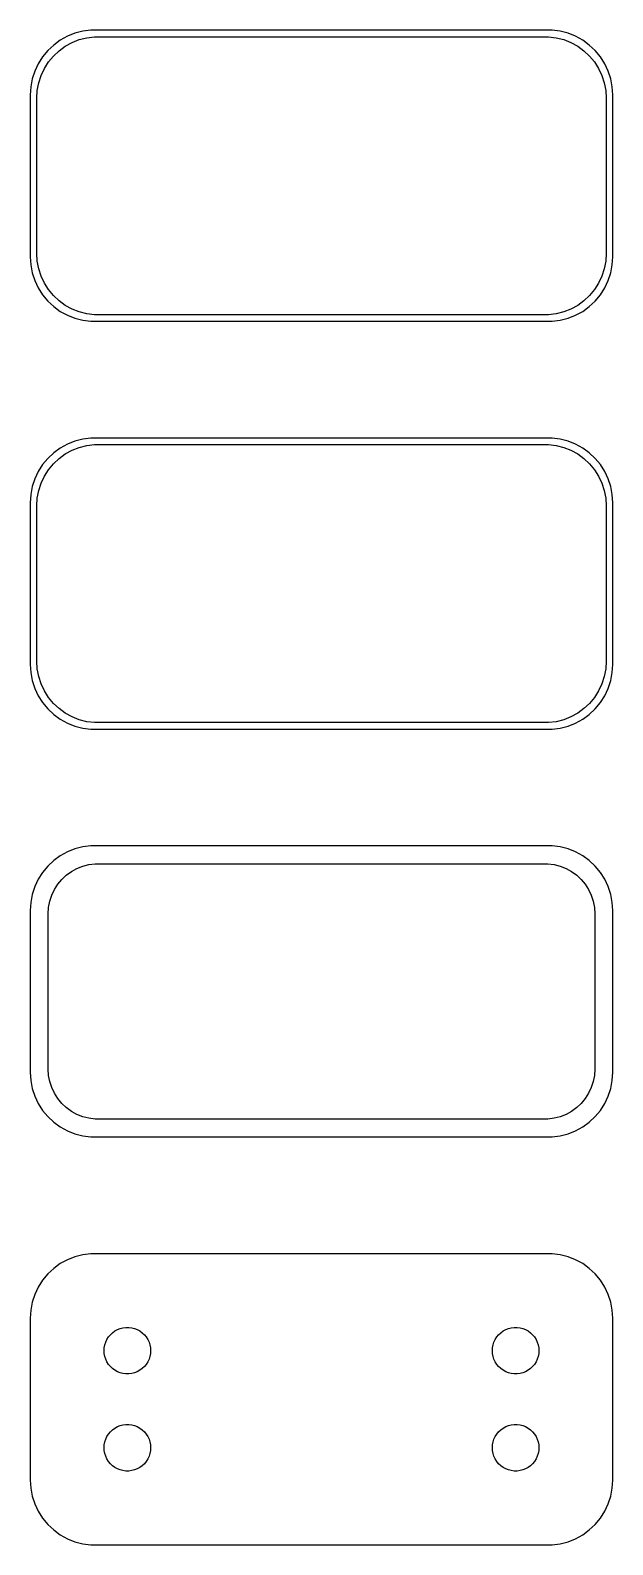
# Model space of a CAD drawing. Header units: metres. Extents: x -22 to 22, y 83 to 200.
import ezdxf

# ---------------------------------------------------------------- set-up
doc = ezdxf.new("R2010")
doc.units = ezdxf.units.M

msp = doc.modelspace()

# ---------------------------------------------------------------- linework, layer by layer
for p, q in [((-18.4369, 200.161), (-19.0451, 200.005)), ((-17.8139, 200.24), (-18.4369, 200.161)), ((17.8139, 200.24), (-17.8139, 200.24)), ((18.4369, 200.161), (17.8139, 200.24)), ((19.0451, 200.005), (18.4369, 200.161)), ((-20.6871, 199.103), (-21.1448, 198.673)), ((-20.1791, 199.472), (-20.6871, 199.103)), ((-20.2778, 198.66), (-19.7952, 199.011)), ((-19.6289, 199.774), (-20.1791, 199.472)), ((-19.7952, 199.011), (-19.2724, 199.298)), ((-19.0451, 200.005), (-19.6289, 199.774)), ((-19.2724, 199.298), (-18.7178, 199.518)), ((-18.7178, 199.518), (-18.1401, 199.666)), ((-18.1401, 199.666), (-17.5482, 199.741)), ((-17.5482, 199.741), (17.5482, 199.741)), ((17.5482, 199.741), (18.1401, 199.666)), ((18.1401, 199.666), (18.7178, 199.518)), ((18.7178, 199.518), (19.2724, 199.298)), ((19.6289, 199.774), (19.0451, 200.005)), ((19.2724, 199.298), (19.7952, 199.011)), ((20.1791, 199.472), (19.6289, 199.774)), ((19.7952, 199.011), (20.2778, 198.66)), ((20.6871, 199.103), (20.1791, 199.472)), ((21.1448, 198.673), (20.6871, 199.103)), ((-21.5451, 198.189), (-21.8815, 197.659)), ((-21.1448, 198.673), (-21.5451, 198.189)), ((-21.4124, 197.288), (-21.0928, 197.792)), ((-21.0928, 197.792), (-20.7126, 198.252)), ((-20.7126, 198.252), (-20.2778, 198.66)), ((20.2778, 198.66), (20.7126, 198.252)), ((20.7126, 198.252), (21.0928, 197.792)), ((21.0928, 197.792), (21.4124, 197.288)), ((21.5451, 198.189), (21.1448, 198.673)), ((21.8815, 197.659), (21.5451, 198.189)), ((-22.1489, 197.091), (-22.3429, 196.493)), ((-21.8815, 197.659), (-22.1489, 197.091)), ((-21.8508, 196.181), (-21.6664, 196.749)), ((-21.6664, 196.749), (-21.4124, 197.288)), ((21.4124, 197.288), (21.6664, 196.749)), ((21.6664, 196.749), (21.8508, 196.181)), ((22.1489, 197.091), (21.8815, 197.659)), ((22.3429, 196.493), (22.1489, 197.091)), ((-22.4606, 195.877), (-22.5, 195.25)), ((-22.3429, 196.493), (-22.4606, 195.877)), ((-22, 195), (-21.9625, 195.595)), ((-21.9625, 195.595), (-21.8508, 196.181)), ((21.8508, 196.181), (21.9625, 195.595)), ((21.9625, 195.595), (22, 195)), ((22.4606, 195.877), (22.3429, 196.493)), ((22.5, 195.25), (22.4606, 195.877)), ((-22.5, 195.25), (-22.5, 182.75)), ((-22, 183), (-22, 195)), ((22, 195), (22, 183)), ((22.5, 182.75), (22.5, 195.25)), ((-22.5, 182.75), (-22.4606, 182.123)), ((-21.9625, 182.405), (-22, 183)), ((22, 183), (21.9625, 182.405)), ((22.4606, 182.123), (22.5, 182.75)), ((-22.4606, 182.123), (-22.3429, 181.507)), ((-22.3429, 181.507), (-22.1489, 180.909)), ((-21.8508, 181.819), (-21.9625, 182.405)), ((-21.6664, 181.251), (-21.8508, 181.819)), ((21.8508, 181.819), (21.6664, 181.251)), ((21.9625, 182.405), (21.8508, 181.819)), ((22.1489, 180.909), (22.3429, 181.507)), ((22.3429, 181.507), (22.4606, 182.123)), ((-22.1489, 180.909), (-21.8815, 180.341)), ((-21.8815, 180.341), (-21.5451, 179.811)), ((-21.4124, 180.712), (-21.6664, 181.251)), ((-21.0928, 180.208), (-21.4124, 180.712)), ((-20.7126, 179.748), (-21.0928, 180.208)), ((21.0928, 180.208), (20.7126, 179.748)), ((21.4124, 180.712), (21.0928, 180.208)), ((21.6664, 181.251), (21.4124, 180.712)), ((21.5451, 179.811), (21.8815, 180.341)), ((21.8815, 180.341), (22.1489, 180.909)), ((-21.5451, 179.811), (-21.1448, 179.327)), ((-21.1448, 179.327), (-20.6871, 178.897)), ((-20.2778, 179.34), (-20.7126, 179.748)), ((-19.7952, 178.989), (-20.2778, 179.34)), ((-19.2724, 178.702), (-19.7952, 178.989)), ((19.7952, 178.989), (19.2724, 178.702)), ((20.2778, 179.34), (19.7952, 178.989)), ((20.7126, 179.748), (20.2778, 179.34)), ((20.6871, 178.897), (21.1448, 179.327)), ((21.1448, 179.327), (21.5451, 179.811)), ((-20.6871, 178.897), (-20.1791, 178.528)), ((-20.1791, 178.528), (-19.6289, 178.226)), ((-19.6289, 178.226), (-19.0451, 177.995)), ((-18.7178, 178.482), (-19.2724, 178.702)), ((-19.0451, 177.995), (-18.4369, 177.839)), ((-18.1401, 178.334), (-18.7178, 178.482)), ((-18.4369, 177.839), (-17.8139, 177.76)), ((-17.5482, 178.259), (-18.1401, 178.334)), ((17.5482, 178.259), (-17.5482, 178.259)), ((18.1401, 178.334), (17.5482, 178.259)), ((17.8139, 177.76), (18.4369, 177.839)), ((18.7178, 178.482), (18.1401, 178.334)), ((18.4369, 177.839), (19.0451, 177.995)), ((19.2724, 178.702), (18.7178, 178.482)), ((19.0451, 177.995), (19.6289, 178.226)), ((19.6289, 178.226), (20.1791, 178.528)), ((20.1791, 178.528), (20.6871, 178.897)), ((-17.8139, 177.76), (17.8139, 177.76)), ((-19.0451, 168.505), (-19.6289, 168.274)), ((-18.4369, 168.661), (-19.0451, 168.505)), ((-17.8139, 168.74), (-18.4369, 168.661)), ((17.8139, 168.74), (-17.8139, 168.74)), ((18.4369, 168.661), (17.8139, 168.74)), ((19.0451, 168.505), (18.4369, 168.661)), ((19.6289, 168.274), (19.0451, 168.505)), ((-20.6871, 167.603), (-21.1448, 167.173)), ((-20.1791, 167.972), (-20.6871, 167.603)), ((-20.2778, 167.16), (-19.7952, 167.511)), ((-19.6289, 168.274), (-20.1791, 167.972)), ((-19.7952, 167.511), (-19.2724, 167.798)), ((-19.2724, 167.798), (-18.7178, 168.018)), ((-18.7178, 168.018), (-18.1401, 168.166)), ((-18.1401, 168.166), (-17.5482, 168.241)), ((-17.5482, 168.241), (17.5482, 168.241)), ((17.5482, 168.241), (18.1401, 168.166)), ((18.1401, 168.166), (18.7178, 168.018)), ((18.7178, 168.018), (19.2724, 167.798)), ((19.2724, 167.798), (19.7952, 167.511)), ((20.1791, 167.972), (19.6289, 168.274)), ((19.7952, 167.511), (20.2778, 167.16)), ((20.6871, 167.603), (20.1791, 167.972)), ((21.1448, 167.173), (20.6871, 167.603)), ((-21.8815, 166.159), (-22.1489, 165.591)), ((-21.5451, 166.689), (-21.8815, 166.159)), ((-21.1448, 167.173), (-21.5451, 166.689)), ((-21.4124, 165.788), (-21.0928, 166.292)), ((-21.0928, 166.292), (-20.7126, 166.752)), ((-20.7126, 166.752), (-20.2778, 167.16)), ((20.2778, 167.16), (20.7126, 166.752)), ((20.7126, 166.752), (21.0928, 166.292)), ((21.0928, 166.292), (21.4124, 165.788)), ((21.5451, 166.689), (21.1448, 167.173)), ((21.8815, 166.159), (21.5451, 166.689)), ((22.1489, 165.591), (21.8815, 166.159)), ((-22.3429, 164.993), (-22.4606, 164.377)), ((-22.1489, 165.591), (-22.3429, 164.993)), ((-21.8508, 164.681), (-21.6664, 165.249)), ((-21.6664, 165.249), (-21.4124, 165.788)), ((21.4124, 165.788), (21.6664, 165.249)), ((21.6664, 165.249), (21.8508, 164.681)), ((22.3429, 164.993), (22.1489, 165.591)), ((22.4606, 164.377), (22.3429, 164.993)), ((-22.4606, 164.377), (-22.5, 163.75)), ((-22, 163.5), (-21.9625, 164.095)), ((-21.9625, 164.095), (-21.8508, 164.681)), ((21.8508, 164.681), (21.9625, 164.095)), ((21.9625, 164.095), (22, 163.5)), ((22.5, 163.75), (22.4606, 164.377)), ((-22.5, 163.75), (-22.5, 151.25)), ((-22, 151.5), (-22, 163.5)), ((22, 163.5), (22, 151.5)), ((22.5, 151.25), (22.5, 163.75)), ((-22.5, 151.25), (-22.4606, 150.623)), ((-21.9625, 150.905), (-22, 151.5)), ((-21.8508, 150.319), (-21.9625, 150.905)), ((21.9625, 150.905), (21.8508, 150.319)), ((22, 151.5), (21.9625, 150.905)), ((22.4606, 150.623), (22.5, 151.25)), ((-22.4606, 150.623), (-22.3429, 150.007)), ((-22.3429, 150.007), (-22.1489, 149.409)), ((-21.6664, 149.751), (-21.8508, 150.319)), ((-21.4124, 149.212), (-21.6664, 149.751)), ((21.6664, 149.751), (21.4124, 149.212)), ((21.8508, 150.319), (21.6664, 149.751)), ((22.1489, 149.409), (22.3429, 150.007)), ((22.3429, 150.007), (22.4606, 150.623)), ((-22.1489, 149.409), (-21.8815, 148.841)), ((-21.8815, 148.841), (-21.5451, 148.311)), ((-21.0928, 148.708), (-21.4124, 149.212)), ((-20.7126, 148.248), (-21.0928, 148.708)), ((21.0928, 148.708), (20.7126, 148.248)), ((21.4124, 149.212), (21.0928, 148.708)), ((21.5451, 148.311), (21.8815, 148.841)), ((21.8815, 148.841), (22.1489, 149.409)), ((-21.5451, 148.311), (-21.1448, 147.827)), ((-21.1448, 147.827), (-20.6871, 147.397)), ((-20.2778, 147.84), (-20.7126, 148.248)), ((-20.6871, 147.397), (-20.1791, 147.028)), ((-19.7952, 147.489), (-20.2778, 147.84)), ((-19.2724, 147.202), (-19.7952, 147.489)), ((19.7952, 147.489), (19.2724, 147.202)), ((20.2778, 147.84), (19.7952, 147.489)), ((20.1791, 147.028), (20.6871, 147.397)), ((20.7126, 148.248), (20.2778, 147.84)), ((20.6871, 147.397), (21.1448, 147.827)), ((21.1448, 147.827), (21.5451, 148.311)), ((-20.1791, 147.028), (-19.6289, 146.726)), ((-19.6289, 146.726), (-19.0451, 146.495)), ((-18.7178, 146.982), (-19.2724, 147.202)), ((-19.0451, 146.495), (-18.4369, 146.339)), ((-18.1401, 146.834), (-18.7178, 146.982)), ((-18.4369, 146.339), (-17.8139, 146.26)), ((-17.5482, 146.759), (-18.1401, 146.834)), ((-17.8139, 146.26), (17.8139, 146.26)), ((17.5482, 146.759), (-17.5482, 146.759)), ((18.1401, 146.834), (17.5482, 146.759)), ((17.8139, 146.26), (18.4369, 146.339)), ((18.7178, 146.982), (18.1401, 146.834)), ((18.4369, 146.339), (19.0451, 146.495)), ((19.2724, 147.202), (18.7178, 146.982)), ((19.0451, 146.495), (19.6289, 146.726)), ((19.6289, 146.726), (20.1791, 147.028)), ((-19.0451, 137.005), (-19.6289, 136.774)), ((-18.4369, 137.161), (-19.0451, 137.005)), ((-17.8139, 137.24), (-18.4369, 137.161)), ((17.8139, 137.24), (-17.8139, 137.24)), ((18.4369, 137.161), (17.8139, 137.24)), ((19.0451, 137.005), (18.4369, 137.161)), ((19.6289, 136.774), (19.0451, 137.005)), ((-20.6871, 136.103), (-21.1448, 135.673)), ((-20.1791, 136.472), (-20.6871, 136.103)), ((-19.6289, 136.774), (-20.1791, 136.472)), ((-18.4457, 135.68), (-17.9751, 135.801)), ((-17.9751, 135.801), (-17.493, 135.862)), ((-17.493, 135.862), (17.493, 135.862)), ((17.493, 135.862), (17.9751, 135.801)), ((17.9751, 135.801), (18.4457, 135.68)), ((20.1791, 136.472), (19.6289, 136.774)), ((20.6871, 136.103), (20.1791, 136.472)), ((21.1448, 135.673), (20.6871, 136.103)), ((-21.8815, 134.659), (-22.1489, 134.091)), ((-21.5451, 135.189), (-21.8815, 134.659)), ((-21.1448, 135.673), (-21.5451, 135.189)), ((-20.3805, 134.274), (-20.0707, 134.649)), ((-20.0707, 134.649), (-19.7165, 134.981)), ((-19.7165, 134.981), (-19.3234, 135.267)), ((-19.3234, 135.267), (-18.8975, 135.501)), ((-18.8975, 135.501), (-18.4457, 135.68)), ((18.4457, 135.68), (18.8975, 135.501)), ((18.8975, 135.501), (19.3234, 135.267)), ((19.3234, 135.267), (19.7165, 134.981)), ((19.7165, 134.981), (20.0707, 134.649)), ((20.0707, 134.649), (20.3805, 134.274)), ((21.5451, 135.189), (21.1448, 135.673)), ((21.8815, 134.659), (21.5451, 135.189)), ((22.1489, 134.091), (21.8815, 134.659)), ((-22.3429, 133.493), (-22.4606, 132.877)), ((-22.1489, 134.091), (-22.3429, 133.493)), ((-20.9979, 132.962), (-20.8477, 133.424)), ((-20.8477, 133.424), (-20.6408, 133.864)), ((-20.6408, 133.864), (-20.3805, 134.274)), ((20.3805, 134.274), (20.6408, 133.864)), ((20.6408, 133.864), (20.8477, 133.424)), ((20.8477, 133.424), (20.9979, 132.962)), ((22.3429, 133.493), (22.1489, 134.091)), ((22.4606, 132.877), (22.3429, 133.493)), ((-22.4606, 132.877), (-22.5, 132.25)), ((-22.5, 132.25), (-22.5, 119.75)), ((-21.1195, 132), (-21.089, 132.485)), ((-21.089, 132.485), (-20.9979, 132.962)), ((20.9979, 132.962), (21.089, 132.485)), ((21.089, 132.485), (21.1195, 132)), ((22.5, 132.25), (22.4606, 132.877)), ((22.5, 119.75), (22.5, 132.25)), ((-21.1195, 120), (-21.1195, 132)), ((21.1195, 132), (21.1195, 120)), ((-22.5, 119.75), (-22.4606, 119.123)), ((-21.089, 119.515), (-21.1195, 120)), ((-20.9979, 119.038), (-21.089, 119.515)), ((21.089, 119.515), (20.9979, 119.038)), ((21.1195, 120), (21.089, 119.515)), ((22.4606, 119.123), (22.5, 119.75)), ((-22.4606, 119.123), (-22.3429, 118.507)), ((-22.3429, 118.507), (-22.1489, 117.909)), ((-20.8477, 118.576), (-20.9979, 119.038)), ((-20.6408, 118.136), (-20.8477, 118.576)), ((20.8477, 118.576), (20.6408, 118.136)), ((20.9979, 119.038), (20.8477, 118.576)), ((22.1489, 117.909), (22.3429, 118.507)), ((22.3429, 118.507), (22.4606, 119.123)), ((-22.1489, 117.909), (-21.8815, 117.341)), ((-21.8815, 117.341), (-21.5451, 116.811)), ((-20.3805, 117.726), (-20.6408, 118.136)), ((-20.0707, 117.351), (-20.3805, 117.726)), ((-19.7165, 117.019), (-20.0707, 117.351)), ((-19.3234, 116.733), (-19.7165, 117.019)), ((19.7165, 117.019), (19.3234, 116.733)), ((20.0707, 117.351), (19.7165, 117.019)), ((20.3805, 117.726), (20.0707, 117.351)), ((20.6408, 118.136), (20.3805, 117.726)), ((21.5451, 116.811), (21.8815, 117.341)), ((21.8815, 117.341), (22.1489, 117.909)), ((-21.5451, 116.811), (-21.1448, 116.327)), ((-21.1448, 116.327), (-20.6871, 115.897)), ((-20.6871, 115.897), (-20.1791, 115.528)), ((-18.8975, 116.499), (-19.3234, 116.733)), ((-18.4457, 116.32), (-18.8975, 116.499)), ((-17.9751, 116.199), (-18.4457, 116.32)), ((-17.493, 116.138), (-17.9751, 116.199)), ((17.493, 116.138), (-17.493, 116.138)), ((17.9751, 116.199), (17.493, 116.138)), ((18.4457, 116.32), (17.9751, 116.199)), ((18.8975, 116.499), (18.4457, 116.32)), ((19.3234, 116.733), (18.8975, 116.499)), ((20.1791, 115.528), (20.6871, 115.897)), ((20.6871, 115.897), (21.1448, 116.327)), ((21.1448, 116.327), (21.5451, 116.811)), ((-20.1791, 115.528), (-19.6289, 115.226)), ((-19.6289, 115.226), (-19.0451, 114.995)), ((-19.0451, 114.995), (-18.4369, 114.839)), ((-18.4369, 114.839), (-17.8139, 114.76)), ((-17.8139, 114.76), (17.8139, 114.76)), ((17.8139, 114.76), (18.4369, 114.839)), ((18.4369, 114.839), (19.0451, 114.995)), ((19.0451, 114.995), (19.6289, 115.226)), ((19.6289, 115.226), (20.1791, 115.528)), ((-19.0451, 105.505), (-19.6289, 105.274)), ((-18.4369, 105.661), (-19.0451, 105.505)), ((-17.8139, 105.74), (-18.4369, 105.661)), ((17.8139, 105.74), (-17.8139, 105.74)), ((18.4369, 105.661), (17.8139, 105.74)), ((19.0451, 105.505), (18.4369, 105.661)), ((19.6289, 105.274), (19.0451, 105.505)), ((-21.1448, 104.173), (-21.5451, 103.689)), ((-20.6871, 104.603), (-21.1448, 104.173)), ((-20.1791, 104.972), (-20.6871, 104.603)), ((-19.6289, 105.274), (-20.1791, 104.972)), ((20.1791, 104.972), (19.6289, 105.274)), ((20.6871, 104.603), (20.1791, 104.972)), ((21.1448, 104.173), (20.6871, 104.603)), ((21.5451, 103.689), (21.1448, 104.173)), ((-21.8815, 103.159), (-22.1489, 102.591)), ((-21.5451, 103.689), (-21.8815, 103.159)), ((21.8815, 103.159), (21.5451, 103.689)), ((22.1489, 102.591), (21.8815, 103.159)), ((-22.3429, 101.993), (-22.4606, 101.377)), ((-22.1489, 102.591), (-22.3429, 101.993)), ((22.3429, 101.993), (22.1489, 102.591)), ((22.4606, 101.377), (22.3429, 101.993)), ((-22.4606, 101.377), (-22.5, 100.75)), ((-22.5, 100.75), (-22.5, 88.25)), ((22.5, 100.75), (22.4606, 101.377)), ((22.5, 88.25), (22.5, 100.75)), ((-16.4562, 99.308), (-16.3121, 99.4822)), ((-16.3121, 99.4822), (-16.1474, 99.6369)), ((-16.1474, 99.6369), (-15.9645, 99.7698)), ((-15.9645, 99.7698), (-15.7664, 99.8787)), ((-15.7664, 99.8787), (-15.5562, 99.9619)), ((-15.5562, 99.9619), (-15.3373, 100.018)), ((-15.3373, 100.018), (-15.113, 100.046)), ((-15.113, 100.046), (-14.887, 100.046)), ((-14.887, 100.046), (-14.6627, 100.018)), ((-14.6627, 100.018), (-14.4438, 99.9619)), ((-14.4438, 99.9619), (-14.2336, 99.8787)), ((-14.2336, 99.8787), (-14.0355, 99.7698)), ((-14.0355, 99.7698), (-13.8526, 99.6369)), ((-13.8526, 99.6369), (-13.6879, 99.4822)), ((-13.6879, 99.4822), (-13.5438, 99.308)), ((13.5438, 99.308), (13.6879, 99.4822)), ((13.6879, 99.4822), (13.8526, 99.6369)), ((13.8526, 99.6369), (14.0355, 99.7698)), ((14.0355, 99.7698), (14.2336, 99.8787)), ((14.2336, 99.8787), (14.4438, 99.9619)), ((14.4438, 99.9619), (14.6627, 100.018)), ((14.6627, 100.018), (14.887, 100.046)), ((14.887, 100.046), (15.113, 100.046)), ((15.113, 100.046), (15.3373, 100.018)), ((15.3373, 100.018), (15.5562, 99.9619)), ((15.5562, 99.9619), (15.7664, 99.8787)), ((15.7664, 99.8787), (15.9645, 99.7698)), ((15.9645, 99.7698), (16.1474, 99.6369)), ((16.1474, 99.6369), (16.3121, 99.4822)), ((16.3121, 99.4822), (16.4562, 99.308)), ((-16.8, 98.25), (-16.7858, 98.4756)), ((-16.7858, 98.4756), (-16.7434, 98.6976)), ((-16.7434, 98.6976), (-16.6736, 98.9126)), ((-16.6736, 98.9126), (-16.5773, 99.1171)), ((-16.5773, 99.1171), (-16.4562, 99.308)), ((-13.5438, 99.308), (-13.4226, 99.1171)), ((-13.4226, 99.1171), (-13.3264, 98.9126)), ((-13.3264, 98.9126), (-13.2565, 98.6976)), ((-13.2565, 98.6976), (-13.2142, 98.4756)), ((-13.2142, 98.4756), (-13.2, 98.25)), ((13.2, 98.25), (13.2142, 98.4756)), ((13.2142, 98.4756), (13.2565, 98.6976)), ((13.2565, 98.6976), (13.3264, 98.9126)), ((13.3264, 98.9126), (13.4226, 99.1171)), ((13.4226, 99.1171), (13.5438, 99.308)), ((16.4562, 99.308), (16.5773, 99.1171)), ((16.5773, 99.1171), (16.6736, 98.9126)), ((16.6736, 98.9126), (16.7434, 98.6976)), ((16.7434, 98.6976), (16.7858, 98.4756)), ((16.7858, 98.4756), (16.8, 98.25)), ((-16.7858, 98.0244), (-16.8, 98.25)), ((-16.7434, 97.8024), (-16.7858, 98.0244)), ((-16.6736, 97.5874), (-16.7434, 97.8024)), ((-16.5773, 97.3828), (-16.6736, 97.5874)), ((-16.4562, 97.192), (-16.5773, 97.3828)), ((-16.3121, 97.0178), (-16.4562, 97.192)), ((-13.5438, 97.192), (-13.6879, 97.0178)), ((-13.4226, 97.3828), (-13.5438, 97.192)), ((-13.3264, 97.5874), (-13.4226, 97.3828)), ((-13.2565, 97.8024), (-13.3264, 97.5874)), ((-13.2142, 98.0244), (-13.2565, 97.8024)), ((-13.2, 98.25), (-13.2142, 98.0244)), ((13.2142, 98.0244), (13.2, 98.25)), ((13.2565, 97.8024), (13.2142, 98.0244)), ((13.3264, 97.5874), (13.2565, 97.8024)), ((13.4226, 97.3828), (13.3264, 97.5874)), ((13.5438, 97.192), (13.4226, 97.3828)), ((13.6879, 97.0178), (13.5438, 97.192)), ((16.4562, 97.192), (16.3121, 97.0178)), ((16.5773, 97.3828), (16.4562, 97.192)), ((16.6736, 97.5874), (16.5773, 97.3828)), ((16.7434, 97.8024), (16.6736, 97.5874)), ((16.7858, 98.0244), (16.7434, 97.8024)), ((16.8, 98.25), (16.7858, 98.0244)), ((-16.1474, 96.8631), (-16.3121, 97.0178)), ((-15.9645, 96.7302), (-16.1474, 96.8631)), ((-15.7664, 96.6213), (-15.9645, 96.7302)), ((-15.5562, 96.5381), (-15.7664, 96.6213)), ((-15.3373, 96.4819), (-15.5562, 96.5381)), ((-15.113, 96.4536), (-15.3373, 96.4819)), ((-14.887, 96.4536), (-15.113, 96.4536)), ((-14.6627, 96.4819), (-14.887, 96.4536)), ((-14.4438, 96.5381), (-14.6627, 96.4819)), ((-14.2336, 96.6213), (-14.4438, 96.5381)), ((-14.0355, 96.7302), (-14.2336, 96.6213)), ((-13.8526, 96.8631), (-14.0355, 96.7302)), ((-13.6879, 97.0178), (-13.8526, 96.8631)), ((13.8526, 96.8631), (13.6879, 97.0178)), ((14.0355, 96.7302), (13.8526, 96.8631)), ((14.2336, 96.6213), (14.0355, 96.7302)), ((14.4438, 96.5381), (14.2336, 96.6213)), ((14.6627, 96.4819), (14.4438, 96.5381)), ((14.887, 96.4536), (14.6627, 96.4819)), ((15.113, 96.4536), (14.887, 96.4536)), ((15.3373, 96.4819), (15.113, 96.4536)), ((15.5562, 96.5381), (15.3373, 96.4819)), ((15.7664, 96.6213), (15.5562, 96.5381)), ((15.9645, 96.7302), (15.7664, 96.6213)), ((16.1474, 96.8631), (15.9645, 96.7302)), ((16.3121, 97.0178), (16.1474, 96.8631)), ((-15.7664, 92.3787), (-15.5562, 92.4619)), ((-15.5562, 92.4619), (-15.3373, 92.5181)), ((-15.3373, 92.5181), (-15.113, 92.5464)), ((-15.113, 92.5464), (-14.887, 92.5464)), ((-14.887, 92.5464), (-14.6627, 92.5181)), ((-14.6627, 92.5181), (-14.4438, 92.4619)), ((-14.4438, 92.4619), (-14.2336, 92.3787)), ((14.2336, 92.3787), (14.4438, 92.4619)), ((14.4438, 92.4619), (14.6627, 92.5181)), ((14.6627, 92.5181), (14.887, 92.5464)), ((14.887, 92.5464), (15.113, 92.5464)), ((15.113, 92.5464), (15.3373, 92.5181)), ((15.3373, 92.5181), (15.5562, 92.4619)), ((15.5562, 92.4619), (15.7664, 92.3787)), ((-16.7434, 91.1976), (-16.6736, 91.4126)), ((-16.6736, 91.4126), (-16.5773, 91.6172)), ((-16.5773, 91.6172), (-16.4562, 91.808)), ((-16.4562, 91.808), (-16.3121, 91.9822)), ((-16.3121, 91.9822), (-16.1474, 92.1369)), ((-16.1474, 92.1369), (-15.9645, 92.2698)), ((-15.9645, 92.2698), (-15.7664, 92.3787)), ((-14.2336, 92.3787), (-14.0355, 92.2698)), ((-14.0355, 92.2698), (-13.8526, 92.1369)), ((-13.8526, 92.1369), (-13.6879, 91.9822)), ((-13.6879, 91.9822), (-13.5438, 91.808)), ((-13.5438, 91.808), (-13.4226, 91.6172)), ((-13.4226, 91.6172), (-13.3264, 91.4126)), ((-13.3264, 91.4126), (-13.2565, 91.1976)), ((13.2565, 91.1976), (13.3264, 91.4126)), ((13.3264, 91.4126), (13.4226, 91.6172)), ((13.4226, 91.6172), (13.5438, 91.808)), ((13.5438, 91.808), (13.6879, 91.9822)), ((13.6879, 91.9822), (13.8526, 92.1369)), ((13.8526, 92.1369), (14.0355, 92.2698)), ((14.0355, 92.2698), (14.2336, 92.3787)), ((15.7664, 92.3787), (15.9645, 92.2698)), ((15.9645, 92.2698), (16.1474, 92.1369)), ((16.1474, 92.1369), (16.3121, 91.9822)), ((16.3121, 91.9822), (16.4562, 91.808)), ((16.4562, 91.808), (16.5773, 91.6172)), ((16.5773, 91.6172), (16.6736, 91.4126)), ((16.6736, 91.4126), (16.7434, 91.1976)), ((-16.8, 90.75), (-16.7858, 90.9756)), ((-16.7858, 90.5244), (-16.8, 90.75)), ((-16.7858, 90.9756), (-16.7434, 91.1976)), ((-16.7434, 90.3024), (-16.7858, 90.5244)), ((-16.6736, 90.0874), (-16.7434, 90.3024)), ((-16.5773, 89.8829), (-16.6736, 90.0874)), ((-13.3264, 90.0874), (-13.4226, 89.8829)), ((-13.2565, 90.3024), (-13.3264, 90.0874)), ((-13.2565, 91.1976), (-13.2142, 90.9756)), ((-13.2142, 90.5244), (-13.2565, 90.3024)), ((-13.2142, 90.9756), (-13.2, 90.75)), ((-13.2, 90.75), (-13.2142, 90.5244)), ((13.2, 90.75), (13.2142, 90.9756)), ((13.2142, 90.5244), (13.2, 90.75)), ((13.2142, 90.9756), (13.2565, 91.1976)), ((13.2565, 90.3024), (13.2142, 90.5244)), ((13.3264, 90.0874), (13.2565, 90.3024)), ((13.4226, 89.8829), (13.3264, 90.0874)), ((16.6736, 90.0874), (16.5773, 89.8829)), ((16.7434, 90.3024), (16.6736, 90.0874)), ((16.7434, 91.1976), (16.7858, 90.9756)), ((16.7858, 90.5244), (16.7434, 90.3024)), ((16.7858, 90.9756), (16.8, 90.75)), ((16.8, 90.75), (16.7858, 90.5244)), ((-16.4562, 89.692), (-16.5773, 89.8829)), ((-16.3121, 89.5178), (-16.4562, 89.692)), ((-16.1474, 89.3631), (-16.3121, 89.5178)), ((-15.9645, 89.2302), (-16.1474, 89.3631)), ((-15.7664, 89.1213), (-15.9645, 89.2302)), ((-15.5562, 89.0381), (-15.7664, 89.1213)), ((-15.3373, 88.9819), (-15.5562, 89.0381)), ((-15.113, 88.9536), (-15.3373, 88.9819)), ((-14.887, 88.9536), (-15.113, 88.9536)), ((-14.6627, 88.9819), (-14.887, 88.9536)), ((-14.4438, 89.0381), (-14.6627, 88.9819)), ((-14.2336, 89.1213), (-14.4438, 89.0381)), ((-14.0355, 89.2302), (-14.2336, 89.1213)), ((-13.8526, 89.3631), (-14.0355, 89.2302)), ((-13.6879, 89.5178), (-13.8526, 89.3631)), ((-13.5438, 89.692), (-13.6879, 89.5178)), ((-13.4226, 89.8829), (-13.5438, 89.692)), ((13.5438, 89.692), (13.4226, 89.8829)), ((13.6879, 89.5178), (13.5438, 89.692)), ((13.8526, 89.3631), (13.6879, 89.5178)), ((14.0355, 89.2302), (13.8526, 89.3631)), ((14.2336, 89.1213), (14.0355, 89.2302)), ((14.4438, 89.0381), (14.2336, 89.1213)), ((14.6627, 88.9819), (14.4438, 89.0381)), ((14.887, 88.9536), (14.6627, 88.9819)), ((15.113, 88.9536), (14.887, 88.9536)), ((15.3373, 88.9819), (15.113, 88.9536)), ((15.5562, 89.0381), (15.3373, 88.9819)), ((15.7664, 89.1213), (15.5562, 89.0381)), ((15.9645, 89.2302), (15.7664, 89.1213)), ((16.1474, 89.3631), (15.9645, 89.2302)), ((16.3121, 89.5178), (16.1474, 89.3631)), ((16.4562, 89.692), (16.3121, 89.5178)), ((16.5773, 89.8829), (16.4562, 89.692)), ((-22.5, 88.25), (-22.4606, 87.6233)), ((22.4606, 87.6233), (22.5, 88.25)), ((-22.4606, 87.6233), (-22.3429, 87.0066)), ((-22.3429, 87.0066), (-22.1489, 86.4094)), ((22.1489, 86.4094), (22.3429, 87.0066)), ((22.3429, 87.0066), (22.4606, 87.6233)), ((-22.1489, 86.4094), (-21.8815, 85.8412)), ((-21.8815, 85.8412), (-21.5451, 85.3111)), ((21.5451, 85.3111), (21.8815, 85.8412)), ((21.8815, 85.8412), (22.1489, 86.4094)), ((-21.5451, 85.3111), (-21.1448, 84.8273)), ((-21.1448, 84.8273), (-20.6871, 84.3974)), ((-20.6871, 84.3974), (-20.1791, 84.0284)), ((20.1791, 84.0284), (20.6871, 84.3974)), ((20.6871, 84.3974), (21.1448, 84.8273)), ((21.1448, 84.8273), (21.5451, 85.3111)), ((-20.1791, 84.0284), (-19.6289, 83.7259)), ((-19.6289, 83.7259), (-19.0451, 83.4947)), ((-19.0451, 83.4947), (-18.4369, 83.3386)), ((-18.4369, 83.3386), (-17.8139, 83.2599)), ((-17.8139, 83.2599), (17.8139, 83.2599)), ((17.8139, 83.2599), (18.4369, 83.3386)), ((18.4369, 83.3386), (19.0451, 83.4947)), ((19.0451, 83.4947), (19.6289, 83.7259)), ((19.6289, 83.7259), (20.1791, 84.0284))]:
    msp.add_line(p, q)

doc.saveas('drawing.dxf')
